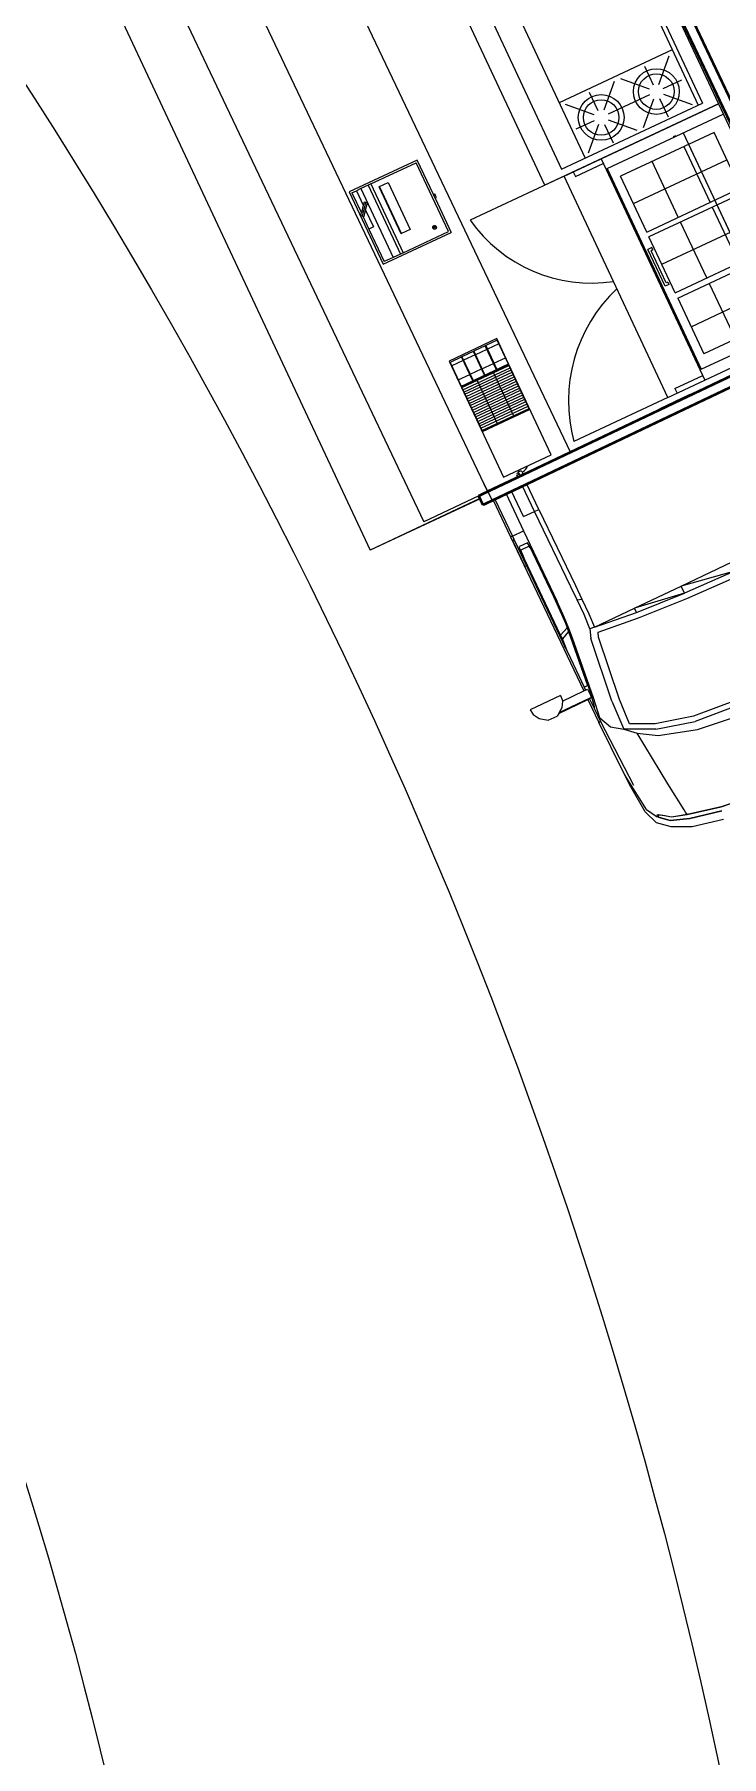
# Model space of a CAD drawing. Extents: x 309418 to 1212698, y 3438380 to 6877191.
# Drawn here: x 606523.41 to 606526.85, y 3438618.94 to 3438627.55 of the extents above; entities that cross this region are included whole.
import ezdxf

# ---------------------------------------------------------------- set-up
doc = ezdxf.new("R2010")
doc.units = 0
doc.header["$MEASUREMENT"] = 0
doc.layers.add('DRAFT-LINES', color=10, linetype='Continuous')
doc.layers.add('LA-FOOD TRUCK', color=7, linetype='Continuous', true_color=0xcc0000)

# ---------------------------------------------------------------- blocks, each defined once
blk = doc.blocks.new('TFNY91P')
for p, q in [((0, 0), (48.12, 0)), ((0, 0), (48.12, 0)), ((44.54, 0.47), (44.38, 1.39)), ((44.4, 1.26), (44.8, 1.33)), ((44.46, 0.95), (45.17, 1.07)), ((44.52, 0.63), (44.91, 0.7)), ((0, -33.53), (0, 0)), ((2.25, -25.23), (2.25, 0)), ((4.75, -3.14), (4.75, -23.49)), ((16.88, -3.14), (4.75, -3.14)), ((10.69, -23.49), (10.69, -3.14)), ((16.88, -23.49), (16.88, -3.14)), ((17.93, -3.14), (17.93, -23.49)), ((30.05, -3.14), (17.93, -3.14)), ((23.87, -23.49), (23.87, -3.14)), ((30.05, -23.49), (30.05, -3.14)), ((31.25, -23.49), (31.25, -3.14)), ((31.25, -3.14), (43.37, -3.14)), ((37.44, -23.49), (37.44, -3.14)), ((43.37, -3.14), (43.37, -23.49)), ((45.88, -25.23), (45.88, 0)), ((48.12, -33.53), (48.12, 0)), ((2.25, -8.72), (45.88, -8.72)), ((2.25, -8.72), (29.88, -8.72)), ((4.75, -9.72), (16.88, -9.72)), ((17.93, -9.72), (30.05, -9.72)), ((43.37, -9.72), (31.25, -9.72)), ((2.12, -10.72), (2.12, -10.22)), ((2.12, -10.22), (2.25, -10.22)), ((2.12, -10.72), (2.25, -10.72)), ((46, -10.22), (45.88, -10.22)), ((46, -10.72), (45.88, -10.72)), ((46, -10.72), (46, -10.22)), ((16.88, -16.62), (4.75, -16.62)), ((30.05, -16.62), (17.93, -16.62)), ((31.25, -16.62), (43.37, -16.62)), ((16.88, -23.49), (4.75, -23.49)), ((30.05, -23.49), (17.93, -23.49)), ((31.25, -23.49), (43.37, -23.49)), ((0, -25.5), (48.12, -25.5)), ((0, -25.5), (48.12, -25.5)), ((1, -31.53), (1, -25.5)), ((2.25, -25.23), (45.88, -25.23)), ((2.25, -25.23), (45.88, -25.23)), ((20.06, -23.9), (20.06, -24.75)), ((20.56, -23.9), (20.06, -23.9)), ((28.06, -24.75), (20.06, -24.75)), ((20.56, -23.9), (20.56, -24.25)), ((27.56, -24.25), (20.56, -24.25)), ((27.56, -23.9), (28.06, -23.9)), ((27.56, -23.9), (27.56, -24.25)), ((28.06, -23.9), (28.06, -24.75)), ((47.12, -31.53), (47.12, -25.5)), ((0, -31.53), (1, -31.53)), ((0, -33.53), (0, -53.97)), ((48.12, -33.53), (0, -33.53)), ((48.12, -33.53), (0, -33.53)), ((47.12, -31.53), (48.12, -31.53)), ((48.12, -33.53), (48.12, -53.97))]:
    blk.add_line(p, q)
blk.add_lwpolyline([(44.38, 1.39, 0.063324), (44.09, 1.31, 0.07639), (43.88, 1.17, 0.107132), (43.74, 0.97, 0.14755), (43.72, 0.8, 0.14755), (43.8, 0.64, 0.107132), (43.99, 0.51, 0.07639), (44.24, 0.45, 0.063324), (44.54, 0.47, 0.063324)], format="xyb")
for centre, radius, start, end in [((43.86, -0.96), 1.76, 94.505, 147.0947), ((-5.17, -25.11), 29.31, 280.1538, 343.3128), ((53.28, -24.1), 30.31, 198.128, 260.2155)]:
    blk.add_arc(centre, radius, start, end)
blk = doc.blocks.new('pladsasufa')
for p, q in [((719.7523, 462.2557), (718.8327, 462.2557)), ((718.8327, 462.2557), (718.8327, 461.4777)), ((719.7523, 462.2557), (719.7523, 461.4777)), ((719.7523, 462.1254), (718.8327, 462.1254)), ((718.9557, 461.9936), (718.848, 462.1014)), ((718.9827, 462.0048), (718.9827, 462.1064)), ((719.0096, 461.9936), (719.1174, 462.1014)), ((719.1375, 461.5013), (719.1375, 462.1254)), ((718.9446, 461.9667), (718.843, 461.9667)), ((718.848, 461.832), (718.9557, 461.9398)), ((718.9827, 461.7), (718.9827, 461.9286)), ((719.1174, 461.832), (719.0096, 461.9398)), ((719.1224, 461.9667), (719.0208, 461.9667)), ((718.848, 461.7966), (718.9557, 461.6888)), ((719.1174, 461.7966), (719.0096, 461.6888)), ((718.9446, 461.6619), (718.843, 461.6619)), ((719.1224, 461.6619), (719.0208, 461.6619)), ((718.9557, 461.635), (718.848, 461.5272)), ((718.9827, 461.6238), (718.9827, 461.5222)), ((719.0096, 461.635), (719.1174, 461.5272)), ((719.7523, 461.5013), (718.8327, 461.5013)), ((719.7523, 461.4777), (718.8327, 461.4777))]:
    blk.add_line(p, q)
for centre, radius in [((718.9827, 461.9667), 0.1143), ((718.9827, 461.9667), 0.0889), ((718.9827, 461.6619), 0.1143), ((718.9827, 461.6619), 0.0889)]:
    blk.add_circle(centre, radius)
blk = doc.blocks.new('LR002P')
for p, q in [((0, 0), (0, -19.75)), ((10.38, 0), (0, 0)), ((7.36, 0.28), (7.26, 1.21)), ((7.28, 1.08), (7.68, 1.12)), ((7.31, 0.76), (8.02, 0.84)), ((7.34, 0.44), (7.74, 0.48)), ((10.38, -25.25), (10.38, 0)), ((0.06, -9.88), (0.06, -19.63)), ((10.31, -9.88), (0.06, -9.88)), ((10.31, -10.12), (0.06, -10.12)), ((3.39, -9.88), (3.39, -19.63)), ((7, -9.88), (7, -19.63)), ((10.31, -19.63), (10.31, -9.88)), ((10.31, -10.61), (0.06, -10.61)), ((10.31, -11.1), (0.06, -11.1)), ((10.31, -11.6), (0.06, -11.6)), ((10.31, -12.09), (0.06, -12.09)), ((10.31, -12.58), (0.06, -12.58)), ((10.31, -13.07), (0.06, -13.07)), ((10.31, -13.56), (0.06, -13.56)), ((10.31, -14.05), (0.06, -14.05)), ((10.31, -14.55), (0.06, -14.55)), ((10.31, -15.04), (0.06, -15.04)), ((10.31, -15.53), (0.06, -15.53)), ((10.31, -16.02), (0.06, -16.02)), ((10.31, -16.51), (0.06, -16.51)), ((0, -19.75), (0, -25.25)), ((10.38, -19.75), (0, -19.75)), ((10.31, -17.01), (0.06, -17.01)), ((10.31, -17.5), (0.06, -17.5)), ((10.31, -17.99), (0.06, -17.99)), ((10.31, -18.48), (0.06, -18.48)), ((10.31, -18.97), (0.06, -18.97)), ((10.31, -19.46), (0.06, -19.46)), ((0.06, -19.63), (10.31, -19.63)), ((0.06, -19.75), (0.06, -24.93)), ((2.56, -24.93), (2.56, -19.75)), ((2.66, -19.75), (2.66, -24.93)), ((5.16, -24.93), (5.16, -19.75)), ((5.22, -19.75), (5.22, -24.93)), ((7.72, -24.93), (7.72, -19.75)), ((7.81, -19.75), (7.81, -24.93)), ((10.31, -24.93), (10.31, -19.75)), ((2.56, -21.12), (0.06, -21.12)), ((5.16, -21.12), (2.66, -21.12)), ((7.72, -21.12), (5.22, -21.12)), ((10.31, -21.12), (7.81, -21.12)), ((0, -25.25), (10.38, -25.25)), ((0.06, -24.16), (2.56, -24.16)), ((0.06, -24.93), (2.56, -24.93)), ((2.56, -24.93), (5.16, -24.93)), ((2.66, -24.16), (5.16, -24.16)), ((5.16, -24.93), (7.72, -24.93)), ((5.22, -24.16), (7.72, -24.16)), ((7.72, -24.93), (10.31, -24.93)), ((7.81, -24.16), (10.31, -24.16))]:
    blk.add_line(p, q)
for centre, radius, start, end in [((6.58, -1.09), 1.76, 90.5583, 143.148), ((6.86, 0.7), 0.302, 152.372, 185.9458), ((6.86, 0.7), 0.302, 185.9458, 219.5196), ((7.09, 0.58), 0.562, 127.9125, 152.372), ((7.06, 0.86), 0.562, 219.5196, 243.9791), ((7.26, 0.37), 0.832, 110.4392, 127.9125), ((7.18, 1.11), 0.832, 243.9791, 261.4524), ((7.39, 0.02), 1.21, 95.9458, 110.4392), ((7.24, 1.48), 1.21, 261.4524, 275.9458)]:
    blk.add_arc(centre, radius, start, end)
blk = doc.blocks.new('foodtruckplan')
for p, q in [((2.8919, 2.2974), (3.6287, 2.2974)), ((4.839, 1.6741), (4.839, 1.722)), ((4.8394, 1.6741), (4.8394, 1.722)), ((4.839, 1.6261), (4.839, 1.6741)), ((4.839, 1.6741), (4.8394, 1.6741)), ((4.8394, 1.6741), (4.8423, 1.6741)), ((4.8423, 1.6741), (4.8453, 1.6741)), ((4.8453, 1.6261), (4.8453, 1.6741)), ((4.839, 1.5781), (4.839, 1.6261)), ((4.839, 1.6261), (4.8394, 1.6261)), ((4.839, 1.5383), (4.839, 1.5781)), ((4.839, 1.5781), (4.8394, 1.5781)), ((4.8394, 1.5781), (4.8394, 1.6261)), ((4.8394, 1.6261), (4.8426, 1.6261)), ((4.8394, 1.5781), (4.8428, 1.5781)), ((4.8426, 1.6261), (4.8453, 1.6261)), ((4.8428, 1.5781), (4.8453, 1.5781)), ((4.8453, 1.5383), (4.8453, 1.5781)), ((4.839, 1.5302), (4.839, 1.5383)), ((4.8394, 1.5383), (4.839, 1.5383)), ((4.843, 1.5383), (4.8394, 1.5383)), ((4.8394, 1.5383), (4.8394, 1.3757)), ((4.8453, 1.5383), (4.843, 1.5383)), ((5.6868, 1.0959), (5.6847, 1.4982)), ((5.7328, 1.3691), (5.6868, 1.0959)), ((5.7328, 1.3691), (5.7267, 1.0961)), ((5.7556, 1.0953), (5.7617, 1.3692)), ((6.3704, 0.8656), (6.401, 1.1216)), ((5.7267, 1.0961), (5.6868, 1.0959)), ((5.6882, 0.8372), (5.6868, 1.0959)), ((5.7267, 1.0961), (5.6882, 0.8372)), ((5.7114, 0.8373), (5.7267, 1.0961)), ((5.7403, 0.836), (5.7556, 1.0953)), ((6.3215, 1.113), (6.3026, 0.8764)), ((6.3484, 1.1115), (6.3294, 0.8721)), ((4.8465, 0.8785), (2.3533, 0.8654)), ((4.8458, 0.8727), (4.8458, 0.4213)), ((6.3026, 0.8764), (6.256, 0.686)), ((6.2817, 0.6774), (6.3294, 0.8721)), ((6.3146, 0.6746), (6.3704, 0.8656)), ((6.7705, 0.8092), (6.7813, 0.9056)), ((6.782, 0.9034), (6.7715, 0.8091)), ((3.1986, 0.8052), (3.1986, 0.4304)), ((3.3886, 0.8052), (3.1986, 0.8052)), ((3.5886, 0.7952), (3.2086, 0.7952)), ((3.2086, 0.5452), (3.2086, 0.7952)), ((3.3986, 0.8127), (3.3886, 0.8127)), ((3.3886, 0.8052), (3.3886, 0.8127)), ((3.3986, 0.8052), (3.3886, 0.8052)), ((3.4086, 0.8127), (3.3986, 0.8127)), ((3.3986, 0.8052), (3.3986, 0.8127)), ((3.4086, 0.8052), (3.3986, 0.8052)), ((3.4086, 0.8052), (3.4086, 0.8127)), ((3.4086, 0.8052), (3.5986, 0.8052)), ((3.5886, 0.5452), (3.5886, 0.7952)), ((3.5986, 0.4304), (3.5986, 0.8052)), ((5.7114, 0.8373), (5.6882, 0.8372)), ((5.6893, 0.6172), (5.6882, 0.8372)), ((5.6893, 0.6172), (5.7114, 0.8373)), ((5.7188, 0.6219), (5.7403, 0.836)), ((6.7333, 0.6383), (6.7705, 0.8092)), ((6.7715, 0.8091), (6.7343, 0.6381)), ((6.7574, 0.6416), (6.7906, 0.8029)), ((6.7912, 0.8028), (6.7579, 0.6415)), ((6.8334, 0.7919), (6.7996, 0.6355)), ((3.5311, 0.7413), (3.5314, 0.7436)), ((3.5311, 0.7402), (3.5311, 0.7413)), ((3.5312, 0.7408), (3.5311, 0.7413)), ((3.5311, 0.7402), (3.5312, 0.7408)), ((3.5314, 0.7379), (3.5311, 0.7402)), ((3.5314, 0.7391), (3.5312, 0.7408)), ((3.5314, 0.7436), (3.5324, 0.7457)), ((3.5324, 0.737), (3.5314, 0.7391)), ((3.5324, 0.7358), (3.5314, 0.7379)), ((3.5324, 0.7457), (3.5338, 0.7475)), ((3.5338, 0.7352), (3.5324, 0.737)), ((3.5338, 0.734), (3.5324, 0.7358)), ((3.5338, 0.7475), (3.5357, 0.7489)), ((3.5357, 0.7338), (3.5338, 0.7352)), ((3.5357, 0.7327), (3.5338, 0.734)), ((3.5357, 0.7489), (3.5379, 0.7498)), ((3.5379, 0.7329), (3.5357, 0.7338)), ((3.5379, 0.7318), (3.5357, 0.7327)), ((3.5379, 0.7498), (3.5403, 0.7501)), ((3.5403, 0.7326), (3.5379, 0.7329)), ((3.5403, 0.7315), (3.5379, 0.7318)), ((3.5391, 0.7475), (3.5415, 0.7475)), ((3.5391, 0.7475), (3.5391, 0.7384)), ((3.5391, 0.7384), (3.5415, 0.7384)), ((3.5391, 0.7384), (3.5391, 0.7352)), ((3.5391, 0.7352), (3.5415, 0.7352)), ((3.5403, 0.7501), (3.5426, 0.7498)), ((3.5426, 0.7329), (3.5403, 0.7326)), ((3.5426, 0.7318), (3.5403, 0.7315)), ((3.5415, 0.7475), (3.5415, 0.7384)), ((3.5415, 0.7352), (3.5415, 0.7384)), ((3.5426, 0.7498), (3.5448, 0.7489)), ((3.5448, 0.7338), (3.5426, 0.7329)), ((3.5448, 0.7327), (3.5426, 0.7318)), ((3.5448, 0.7489), (3.5467, 0.7475)), ((3.5467, 0.7352), (3.5448, 0.7338)), ((3.5467, 0.734), (3.5448, 0.7327)), ((3.5467, 0.7475), (3.5482, 0.7457)), ((3.5482, 0.737), (3.5467, 0.7352)), ((3.5482, 0.7358), (3.5467, 0.734)), ((3.5482, 0.7457), (3.5491, 0.7436)), ((3.5491, 0.7391), (3.5482, 0.737)), ((3.5491, 0.7379), (3.5482, 0.7358)), ((3.5491, 0.7436), (3.5494, 0.7413)), ((3.5493, 0.7408), (3.5491, 0.7391)), ((3.5494, 0.7402), (3.5491, 0.7379)), ((3.5494, 0.7413), (3.5493, 0.7408)), ((3.5493, 0.7408), (3.5494, 0.7402)), ((3.5494, 0.7402), (3.5494, 0.7413)), ((3.2386, 0.5784), (3.2386, 0.626)), ((3.2386, 0.626), (3.4986, 0.626)), ((3.4986, 0.626), (3.4986, 0.5784)), ((5.0379, 0.6138), (4.8979, 0.6131)), ((5.0379, 0.6138), (5.4603, 0.6185)), ((5.038, 0.59), (5.0379, 0.6138)), ((5.4603, 0.6185), (5.535, 0.6189)), ((5.5292, 0.5958), (5.535, 0.6189)), ((5.535, 0.6189), (5.6161, 0.6194)), ((5.6161, 0.6194), (5.6893, 0.6172)), ((5.6893, 0.6172), (5.6869, 0.5925)), ((5.7423, 0.6136), (5.7188, 0.6219)), ((6.0689, 0.5759), (5.7423, 0.6136)), ((6.256, 0.686), (6.2015, 0.5704)), ((6.2817, 0.6774), (6.2132, 0.5322)), ((6.2599, 0.5842), (6.3146, 0.6746)), ((6.5528, 0.6158), (6.2599, 0.5842)), ((6.7057, 0.6345), (6.5528, 0.6158)), ((6.7197, 0.6358), (6.7057, 0.6345)), ((6.7114, 0.5629), (6.7333, 0.6383)), ((6.7343, 0.6381), (6.7123, 0.5625)), ((6.7333, 0.6383), (6.7197, 0.6358)), ((6.7244, 0.5488), (6.7574, 0.6416)), ((6.7579, 0.6415), (6.7248, 0.5485)), ((6.7996, 0.6355), (6.7555, 0.5407)), ((3.2086, 0.5452), (3.2086, 0.5299)), ((3.2086, 0.5452), (3.5886, 0.5452)), ((3.2086, 0.5299), (3.2086, 0.4899)), ((3.2086, 0.5299), (3.5886, 0.5299)), ((3.4986, 0.5784), (3.2386, 0.5784)), ((3.2386, 0.5761), (3.2386, 0.5784)), ((3.4986, 0.5761), (3.2386, 0.5761)), ((3.4986, 0.5761), (3.4986, 0.5784)), ((3.5886, 0.5452), (3.5886, 0.5299)), ((3.5886, 0.5299), (3.5886, 0.4899)), ((5.038, 0.59), (4.898, 0.5893)), ((4.8982, 0.555), (4.8982, 0.5491)), ((5.0383, 0.5301), (4.8983, 0.5294)), ((5.4573, 0.5954), (5.038, 0.59)), ((5.0383, 0.5301), (5.038, 0.59)), ((5.5292, 0.5958), (5.4573, 0.5954)), ((5.6099, 0.5962), (5.5292, 0.5958)), ((5.6869, 0.5925), (5.6099, 0.5962)), ((5.6869, 0.5925), (5.7323, 0.5764)), ((6.0613, 0.5385), (5.7323, 0.5764)), ((6.0613, 0.5385), (6.2132, 0.5322)), ((6.2015, 0.5704), (6.0689, 0.5759)), ((6.1745, 0.478), (6.2132, 0.5322)), ((6.2132, 0.5322), (6.2599, 0.5842)), ((6.6705, 0.5039), (6.6902, 0.5339)), ((6.6919, 0.5347), (6.6747, 0.5084)), ((6.7248, 0.5485), (6.6809, 0.4969)), ((6.6844, 0.5018), (6.7244, 0.5488)), ((6.6902, 0.5339), (6.7114, 0.5629)), ((6.7123, 0.5625), (6.6919, 0.5347)), ((6.7555, 0.5407), (6.7054, 0.4815)), ((3.1986, 0.4304), (3.5986, 0.4304)), ((3.2086, 0.4899), (3.2086, 0.4652)), ((3.2086, 0.4899), (3.5886, 0.4899)), ((3.2086, 0.4404), (3.2086, 0.4652)), ((3.2086, 0.4652), (3.2891, 0.4652)), ((3.2086, 0.4404), (3.3194, 0.4404)), ((3.2814, 0.4826), (3.276, 0.4758)), ((3.276, 0.4758), (3.2891, 0.4652)), ((3.2869, 0.4893), (3.2814, 0.4826)), ((3.3357, 0.4383), (3.2814, 0.4826)), ((3.3165, 0.4652), (3.2869, 0.4893)), ((3.2891, 0.4652), (3.3194, 0.4404)), ((3.3165, 0.4652), (3.4086, 0.4652)), ((3.3412, 0.445), (3.3165, 0.4652)), ((3.3302, 0.4316), (3.3194, 0.4404)), ((3.3357, 0.4383), (3.3302, 0.4316)), ((3.3374, 0.4404), (3.3357, 0.4383)), ((3.3412, 0.445), (3.3374, 0.4404)), ((3.3374, 0.4404), (3.4086, 0.4404)), ((3.4086, 0.4652), (3.4086, 0.4404)), ((3.4086, 0.4404), (3.5886, 0.4404)), ((3.5886, 0.4899), (3.5886, 0.4404)), ((4.8985, 0.4991), (5.1021, 0.5002)), ((4.8988, 0.4368), (5.1024, 0.4379)), ((5.1021, 0.5002), (5.4902, 0.5022)), ((5.1024, 0.4379), (5.1021, 0.5002)), ((5.1024, 0.4379), (5.1202, 0.438)), ((5.1024, 0.4379), (5.1025, 0.428)), ((5.1025, 0.428), (5.955, 0.4325)), ((5.1202, 0.438), (5.2702, 0.4388)), ((5.1202, 0.438), (5.1255, 0.4302)), ((5.265, 0.4309), (5.1255, 0.4302)), ((5.1845, 0.4947), (5.1653, 0.4917)), ((5.1653, 0.4917), (5.1655, 0.4478)), ((5.1771, 0.4451), (5.1655, 0.4478)), ((5.2003, 0.4433), (5.1771, 0.4451)), ((5.1835, 0.4914), (5.1973, 0.4935)), ((5.1837, 0.4482), (5.1835, 0.4914)), ((5.1926, 0.4461), (5.1837, 0.4482)), ((5.2201, 0.4964), (5.1845, 0.4947)), ((5.2099, 0.4448), (5.1926, 0.4461)), ((5.1973, 0.4935), (5.2242, 0.4948)), ((5.234, 0.4424), (5.2003, 0.4433)), ((5.2371, 0.4441), (5.2099, 0.4448)), ((5.4647, 0.4977), (5.2201, 0.4964)), ((5.2242, 0.4948), (5.4634, 0.496)), ((5.6671, 0.4447), (5.234, 0.4424)), ((5.653, 0.4463), (5.2371, 0.4441)), ((5.2702, 0.4388), (5.265, 0.4309)), ((5.2702, 0.4388), (5.7188, 0.4411)), ((5.4634, 0.496), (5.5601, 0.4952)), ((5.5659, 0.4968), (5.4647, 0.4977)), ((5.5798, 0.5005), (5.4902, 0.5022)), ((5.5601, 0.4952), (5.6088, 0.4931)), ((5.6191, 0.4945), (5.5659, 0.4968)), ((5.6406, 0.498), (5.5798, 0.5005)), ((5.6088, 0.4931), (5.6348, 0.4913)), ((5.6657, 0.4913), (5.6191, 0.4945)), ((5.653, 0.4463), (5.6348, 0.4913)), ((5.6348, 0.4913), (5.6528, 0.49)), ((5.6925, 0.4942), (5.6406, 0.498)), ((5.6528, 0.49), (5.9383, 0.4615)), ((5.6528, 0.49), (5.6736, 0.4464)), ((5.6736, 0.4464), (5.653, 0.4463)), ((5.9756, 0.4603), (5.6657, 0.4913)), ((5.7188, 0.4411), (5.6671, 0.4447)), ((5.7468, 0.4413), (5.6736, 0.4464)), ((6.0064, 0.4627), (5.6925, 0.4942)), ((5.7188, 0.4411), (5.7468, 0.4413)), ((5.7468, 0.4413), (5.9384, 0.4423)), ((5.9384, 0.4423), (5.9383, 0.4615)), ((5.9384, 0.4423), (5.955, 0.4424)), ((5.9549, 0.4524), (5.9661, 0.4542)), ((5.955, 0.4424), (5.9549, 0.4524)), ((5.955, 0.4325), (5.955, 0.4424)), ((5.9557, 0.3139), (5.955, 0.4325)), ((5.9661, 0.4542), (5.9885, 0.4544)), ((6.0492, 0.448), (5.9756, 0.4603)), ((5.9885, 0.4544), (5.9997, 0.4527)), ((5.9997, 0.4464), (5.9997, 0.4527)), ((5.9997, 0.4464), (6.0024, 0.446)), ((6.0006, 0.2749), (5.9997, 0.4464)), ((6.0024, 0.4426), (6.0024, 0.446)), ((6.0024, 0.4426), (6.0577, 0.4429)), ((6.0025, 0.4327), (6.0024, 0.4426)), ((6.0025, 0.4327), (6.1293, 0.4334)), ((6.0033, 0.2714), (6.0025, 0.4327)), ((6.1113, 0.448), (6.0064, 0.4627)), ((6.0577, 0.4429), (6.0492, 0.448)), ((6.0577, 0.4429), (6.1292, 0.4433)), ((6.1113, 0.448), (6.1745, 0.478)), ((6.1292, 0.4433), (6.1113, 0.448)), ((6.1292, 0.4433), (6.4866, 0.4578)), ((6.1292, 0.4433), (6.1293, 0.4334)), ((6.4042, 0.4402), (6.1293, 0.4334)), ((6.4351, 0.441), (6.4042, 0.4402)), ((6.4755, 0.4406), (6.4042, 0.4402)), ((6.6252, 0.4652), (6.4351, 0.441)), ((6.6321, 0.4536), (6.4755, 0.4406)), ((6.6252, 0.4652), (6.6809, 0.4969)), ((6.7054, 0.4815), (6.6321, 0.4536)), ((6.6809, 0.4969), (6.6705, 0.5039)), ((6.6747, 0.5084), (6.6844, 0.5018)), ((4.8428, 0.4212), (1.8985, 0.4058)), ((4.8001, 0.4212), (4.8428, 0.4212)), ((4.8428, 0.4212), (4.8458, 0.4213)), ((4.8489, 0.4213), (4.8458, 0.4213)), ((4.8489, 0.4213), (4.8989, 0.4215)), ((4.8492, 0.3707), (4.8507, 0.067)), ((4.8643, 0.3708), (4.8643, -0.2356)), ((4.8647, 0.3708), (4.8647, -0.2356)), ((4.8989, 0.4269), (4.8991, 0.4269)), ((4.8991, 0.4269), (5.1025, 0.428)), ((4.8991, 0.4269), (4.8993, 0.3773)), ((4.8991, 0.3773), (4.8993, 0.3773)), ((4.8994, 0.371), (4.8992, 0.371)), ((4.8993, 0.3773), (4.8994, 0.371)), ((5.9256, 0.3176), (5.9535, 0.3152)), ((5.9256, 0.3176), (5.9265, 0.1505)), ((5.9535, 0.3152), (5.9557, 0.3139)), ((5.9557, 0.3139), (5.9842, 0.2968)), ((5.9842, 0.2968), (6.0006, 0.2749)), ((6.0006, 0.2749), (6.0033, 0.2714)), ((6.0033, 0.2714), (6.0123, 0.2595)), ((6.0125, 0.2095), (6.0123, 0.2595)), ((5.9849, 0.1719), (6.0125, 0.2095)), ((5.9265, 0.1505), (5.9543, 0.1531)), ((5.9543, 0.1531), (5.9849, 0.1719)), ((1.829, 0.0512), (4.8507, 0.067)), ((1.829, -0.2356), (4.8643, -0.2356)), ((4.8647, -0.2356), (4.8643, -0.2356))]:
    blk.add_line(p, q)
at = {"const_width": 0.0132}
for points in [[(1.6488, 2.3414), (4.8887, 2.3583)], [(4.2332, 2.3044), (2.8919, 2.2974)], [(4.89, 2.1162), (4.8979, 0.6131)], [(4.8418, 1.77), (4.8421, 1.722)], [(4.8423, 1.6741), (4.8421, 1.722)], [(4.8423, 1.6741), (4.8426, 1.6261)], [(4.8428, 1.5781), (4.8426, 1.6261)], [(4.8428, 1.5781), (4.843, 1.5383)], [(4.843, 1.5383), (4.8465, 0.8785)], [(4.8489, 0.4213), (4.8465, 0.8785)], [(4.898, 0.5893), (4.8979, 0.6131)], [(4.8983, 0.5294), (4.898, 0.5893)], [(4.8985, 0.4991), (4.8983, 0.5294)], [(4.8988, 0.4368), (4.8985, 0.4991)], [(4.8989, 0.4269), (4.8988, 0.4368)], [(4.8989, 0.4269), (4.8989, 0.4215)], [(4.8492, 0.3707), (4.8489, 0.4213)], [(4.8643, 0.3708), (4.8492, 0.3707)], [(4.8643, 0.3708), (4.8647, 0.3708)], [(4.8647, 0.3708), (4.8992, 0.371)], [(4.8989, 0.4215), (4.8991, 0.3773)], [(4.8991, 0.3773), (4.8992, 0.371)]]:
    blk.add_lwpolyline(points, dxfattribs=at)
at = {"ltscale": 0.4}
blk.add_lwpolyline([(1.7028, 2.2883), (3.5832, 2.2883), (3.5832, 1.3289), (1.7028, 1.3289)], close=True, dxfattribs=at)
at = {"xscale": 0.0254, "yscale": 0.0254, "zscale": 0.0254}
blk.add_blockref('TFNY91P', (3.5832, 2.2878), dxfattribs=at)
at = {"rotation": 180}
blk.add_blockref('pladsasufa', (722.3792, 463.6951), dxfattribs=at)
at = {"xscale": 0.0254, "yscale": 0.0254, "zscale": 0.0254, "rotation": 270}
blk.add_blockref('LR002P', (4.8172, 0.7863), dxfattribs=at)

msp = doc.modelspace()

# ---------------------------------------------------------------- linework, layer by layer
at = {"layer": 'DRAFT-LINES'}
for points in [[(606509.06956, 3438765.70212), (606486.14213, 3438747.85204, 0.4552667), (606485.0676, 3438728.27204), (606502.97762, 3438710.86457, -0.4344856), (606502.33026, 3438678.70802, 0.0058419), (606492.39344, 3438669.5874, 0.431894), (606492.36886, 3438647.74761, 0.0670378), (606512.70804, 3438633.14558, -0.522376), (606517.00412, 3438597.28768), (606501.59543, 3438583.574, 0.4332515), (606500.91638, 3438557.31863, 0.096911), (606531.50885, 3438537.02271, -0.2252703), (606544.16201, 3438523.0285), (606554.50771, 3438488.60714)], [(606645.87457, 3438694.30958, -0.1565186), (606621.89172, 3438696.02724, 0.1633741), (606597.17848, 3438697.46542, -0.171871), (606572.40196, 3438699.31864, 0.2745254), (606539.61238, 3438695.3391, -0.1750082), (606518.94623, 3438688.71648, 0.2877256), (606509.74292, 3438683.39892, -0.0885632), (606504.3329, 3438676.47432, 0.0058419), (606494.44773, 3438667.4011, 0.431894), (606494.42807, 3438649.92927, 0.0670378), (606514.11669, 3438635.79429, -0.522376), (606518.9986, 3438595.04669), (606503.58991, 3438581.333, 0.4332515), (606503.02403, 3438559.45353, 0.096911), (606532.65646, 3438539.79454, -0.2252703), (606547.03504, 3438523.89202), (606547.9, 3438521.01421, 0.4142601), (606560.35671, 3438514.31629)]]:
    msp.add_lwpolyline(points, format="xyb", dxfattribs=at)

# ---------------------------------------------------------------- block references
at = {"layer": 'LA-FOOD TRUCK', "rotation": 295.1219975818532}
msp.add_blockref('foodtruckplan', (606523.23927, 3438629.47797), dxfattribs=at)

doc.saveas('drawing.dxf')
